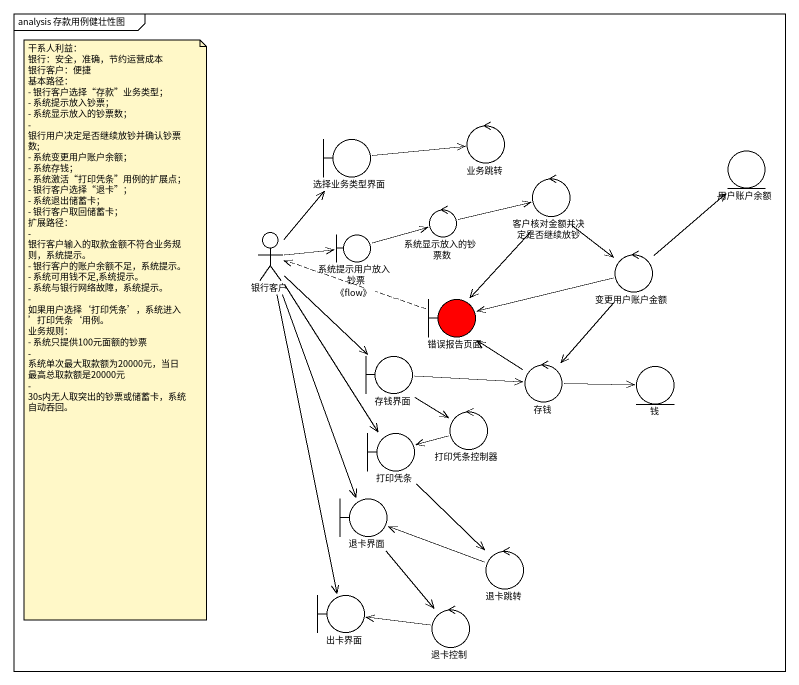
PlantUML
@startuml
mainframe analysis 存款用例健壮性图
boundary 选择业务类型界面
control 业务跳转
control 客户核对金额并决定是否继续放钞
entity 用户账户余额
control 系统显示放入的钞票数
actor 银行客户
boundary 系统提示用户放入钞票
control 变更用户账户金额
boundary 错误报告页面 #FF0000
boundary 存钱界面
control 存钱
entity 钱
control 打印凭条控制器
boundary 打印凭条
boundary 退卡界面
control 退卡跳转
boundary 出卡界面
control 退卡控制
选择业务类型界面 -right-> 业务跳转
客户核对金额并决定是否继续放钞 --> 变更用户账户金额
客户核对金额并决定是否继续放钞 --> 错误报告页面
系统显示放入的钞票数 -right-> 客户核对金额并决定是否继续放钞
银行客户 -up-> 选择业务类型界面
银行客户 -right-> 系统提示用户放入钞票
银行客户 --> 存钱界面
银行客户 --> 打印凭条
银行客户 --> 退卡界面
银行客户 --> 出卡界面
系统提示用户放入钞票 -right-> 系统显示放入的钞票数
变更用户账户金额 -up-> 用户账户余额
变更用户账户金额 -left-> 错误报告页面
变更用户账户金额 --> 存钱
错误报告页面 .left.> 银行客户 : 《flow》
存钱界面 -right-> 存钱
存钱界面 --> 打印凭条控制器
存钱 -up-> 错误报告页面
存钱 -right-> 钱
打印凭条控制器 -left-> 打印凭条
打印凭条 --> 退卡跳转
退卡界面 --> 退卡控制
退卡跳转 -left-> 退卡界面
退卡控制 -left-> 出卡界面
note as N1
  干系人利益：
  银行：安全，准确，节约运营成本
  银行客户：便捷
  基本路径：
  - 银行客户选择“存款”业务类型；
  - 系统提示放入钞票；
  - 系统显示放入的钞票数；
  - 银行用户决定是否继续放钞并确认钞票数;
  - 系统变更用户账户余额；
  - 系统存钱；
  - 系统激活“打印凭条”用例的扩展点；
  - 银行客户选择“退卡”；
  - 系统退出储蓄卡；
  - 银行客户取回储蓄卡；
  扩展路径：
  - 银行客户输入的取款金额不符合业务规则，系统提示。
  - 银行客户的账户余额不足，系统提示。
  - 系统可用钱不足,系统提示。
  - 系统与银行网络故障，系统提示。
  - 如果用户选择‘打印凭条’，系统进入’打印凭条‘用例。
  业务规则：
  - 系统只提供100元面额的钞票
  - 系统单次最大取款额为20000元，当日最高总取款额是20000元
  - 30s内无人取突出的钞票或储蓄卡，系统自动吞回。
end note
@enduml
